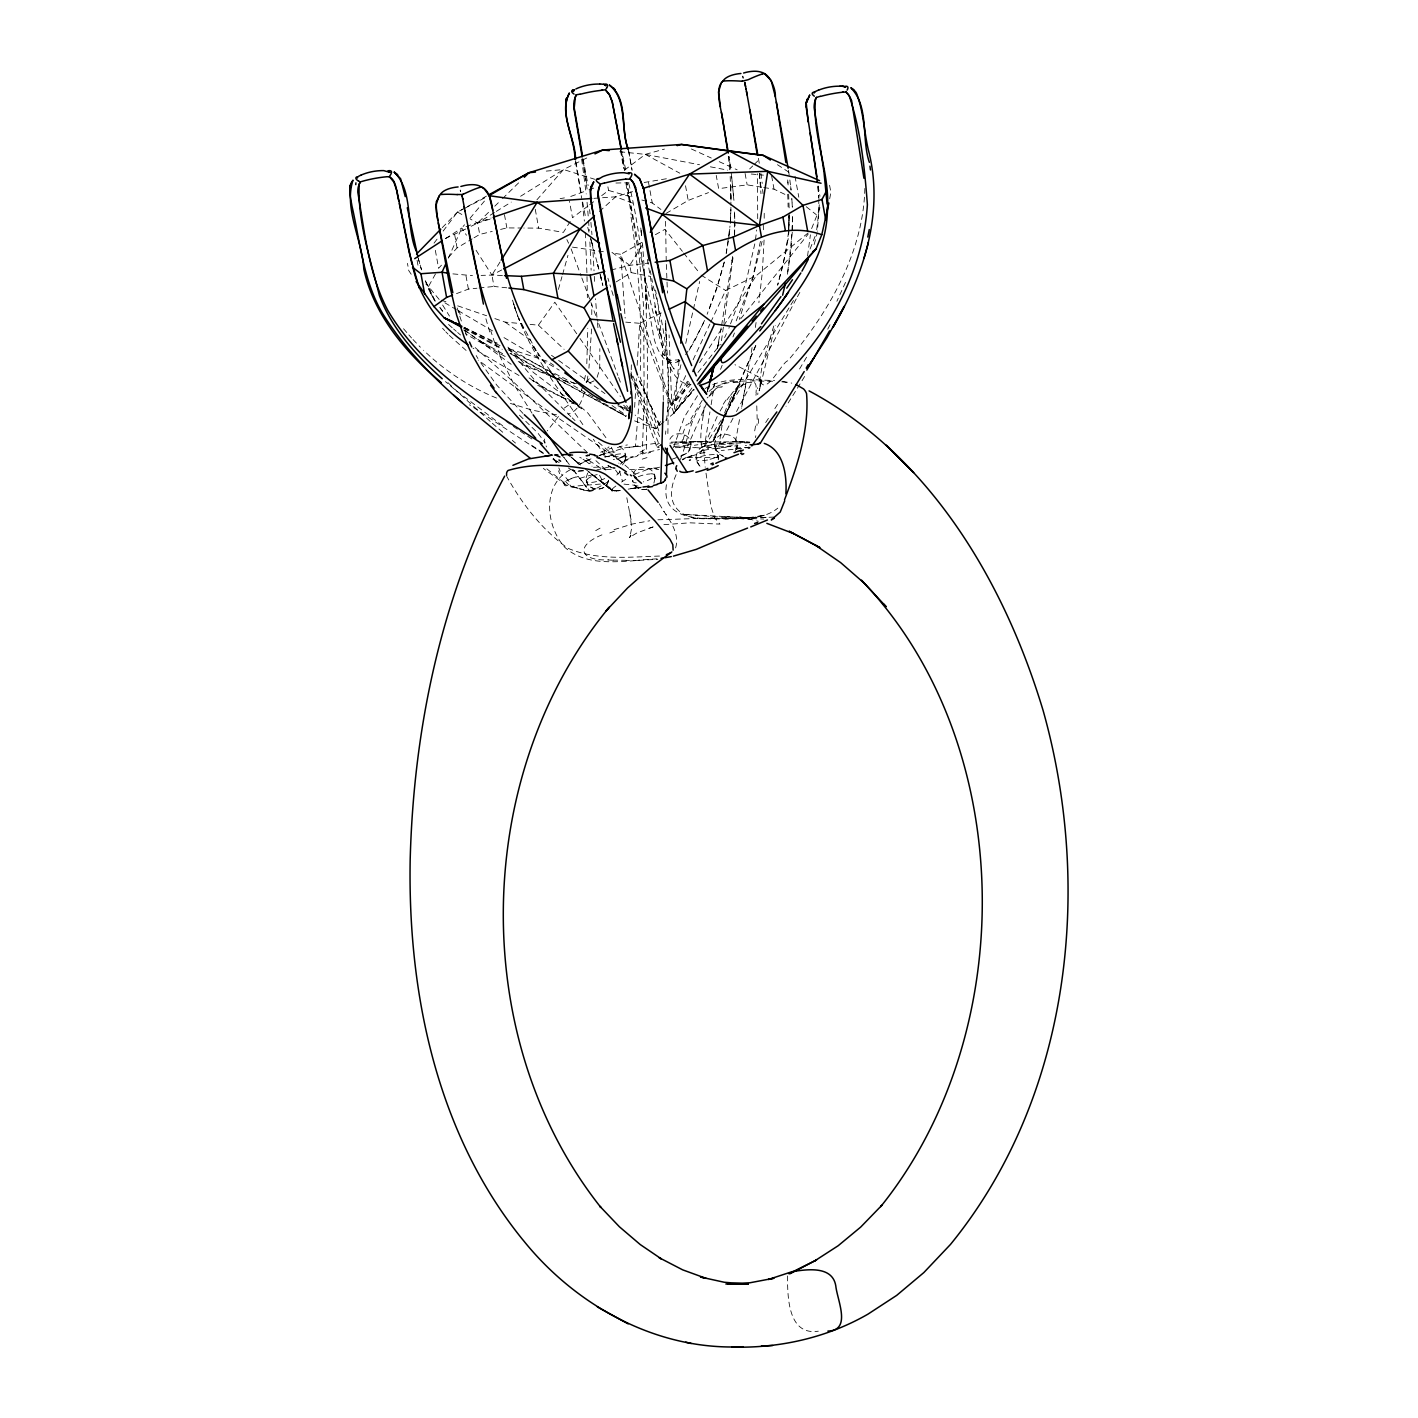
<?xml version="1.0" encoding="UTF-8"?>
<svg xmlns="http://www.w3.org/2000/svg" width="1418" height="1418" viewBox="0 0 1418 1418"><rect width="100%" height="100%" fill="white"/><g stroke="black" fill="none" stroke-linecap="round" stroke-linejoin="round"><path stroke-width="0.75" stroke-dasharray="5 3.75" d="M730.997 200.098L730.66 183.56L730.926 205.255M734.63 234.714L734.843 222.165M591.767 314.619L591.802 304.108M864.856 188.434C863.314 252.971 828.484 312.403 787.929 360.721C781.726 361.927 764.479 399.858 759.499 378.464L760.509 380.68L756.893 375.593L758.169 376.745L734.949 364.692M764.196 218.266L764.231 211.069M663.323 400.39L662.436 347.552L658.306 306.146M789.152 213.072L788.904 224.966M730.873 210.768L730.89 209.634L730.359 222.13L730.926 207.241M789.152 215.731L788.727 229.627L789.064 215.341M764.072 240.014L762.405 271.458L758.896 302.725M640.298 370.506C642 318.075 638.791 265.521 630.514 213.728M667.878 433.571L668.658 375.894L665.255 322.861L666.62 341.632L665.84 324.828M787.451 274.241L791.155 248.646L792.591 216.192M819.267 204.759L817.442 231.205M760.367 381.46L759.8 389.294L760.987 379.669L759.179 390.836L775.203 325.307M788.727 229.627L789.099 215.359M756.769 405.867L757.194 419.391M792.414 230.283L792.538 215.323M591.554 328.976L588.949 368.184M734.347 235.849L734.737 224.913M666.407 484.708C660.416 523.207 705.615 518.332 730.181 518.935C746.311 518.509 764.568 518.953 777.773 508.158M646.324 449.311L647.618 361.874L645.279 280.073L646.626 309.744L646.041 293.437M639.163 400.16L635.459 446.617M666.478 420.667C671.441 375.185 665.627 329.898 653.237 286.135M792.29 232.251L787.734 271.901M586.822 363.664L587.779 328.48M634.626 407.303L636.363 378.571M637.161 365.312L639.713 323.304L661.284 312.953M749.679 442.806L719.298 443.515L723.127 418.381M757.691 218.673L757.531 173.794M730.252 223.53L730.589 217.964M640.369 453.99L642.265 452.98L644.197 402.322L643.612 306.394L639.394 258.962L626.774 182.497C636.664 236.664 646.413 291.027 661.391 344.06C667.169 358.346 671.6 383.374 690.726 384.632M586.113 477.831L588.204 471.343M619.577 446.652C626.082 449.666 627.837 459.166 622.856 464.324M633.367 473.612C638.384 460.903 659.459 468.809 654.389 481.854M680.498 456.206L687.429 453.104L689.928 449.648L690.956 445.022L688.049 452.502L680.675 456.188M695.919 457.447C699.287 438.8 714.654 447.592 722.896 456.241M714.583 445.217C714.672 425.524 746.612 435.68 735.091 451.917L737.147 444.295M718.43 458.971L714.583 445.004M665.556 221.314L666.247 262.295M665.574 434.316L665.822 430.983M757.088 423.822L756.946 425.435M757.903 392.963L757.744 394.647M355.953 182.762L355.883 185.049A14.765 10.422 67.9 0 1 355.989 182.408M726.176 253.432L730.004 226.082M729.295 234.005L730.128 225.373M788.532 231.683L786.015 251.358L777.684 285.036M679.062 360.668L673.94 413.134L665.627 420.242M733.017 257.721L720.893 344.875M625.763 456.844L624.735 461.47L622.236 464.927M654.939 478.451L653.911 483.077M718.252 459.822L718.501 457.659M755.457 239.784L756.698 229.964M728.639 239.093L729.419 233.066M704.232 406.895C703.151 419.958 698.471 436.726 702.318 448.212A10.901 1.276 -3.5 0 0 702.867 448.23L703.363 448.283M732.078 259.902L721.514 325.98M807.569 255.949L810.405 234.803M760.42 241.326L753.118 276.085L739.292 319.422M703.629 410.741L702.867 416.307M787.593 240.209L783.161 264.581L777.613 285.107M701.485 447.344L704.48 446.333L709.939 411.947M755.333 327.452L756.219 321.656M587.087 380.963L587.921 375.628M585.386 375.433L583.986 382.328M711.127 404.662L714.619 383.427M754.801 243.861L745.833 282.98L728.887 328.249M728.391 241.113L726.246 253.202M752.089 347.605L741.525 408.278M816.697 229.822L818.913 210.768L818.771 199.725M603.235 455.338L605.256 450.144L608.96 446.847M744.556 391.35L746.258 383.392M741.791 406.789L742.483 402.978M743.174 399.132L743.865 395.25M762.122 241.414L752.639 278.708L735.286 323.198M735.463 441.742L740.107 416.201M829.69 198.768L830.877 192.405L829.565 185.155M721.159 327.859L717.295 348.314M717.862 346.541L719.174 340.231L717.029 350.175M608.446 480.206C606.567 493.588 584.943 491.036 586.113 477.6M544.849 443.249L544.583 439.013M681.898 442.008L682.413 439.793M675.606 547.933C679.647 534.675 670.98 521.7 663.73 511.171L666.194 514.628M680.924 364.763L671.795 405.318L666.832 412.532M685.727 343.422L692.923 311.393M693.402 309.266L699.659 281.508M724.226 262.419L716.498 289.343L708.202 311.942M707.174 391.935L708.876 385.022M709.213 383.959L707.174 392.095L708.628 386.316M815.137 236.257L809.235 251.11M724.279 261.94L717.792 284.894L707.139 314.229M676.102 474.711C662.578 505.109 680.711 520.53 709.248 518.616M814.162 244.534L817.193 233.101M608.446 480.401C606.567 491.674 589.073 492.099 586.52 481.021M558.391 289.432L561.971 276.652M562.574 274.507L567.962 255.346M653.202 526.911L636.93 532.92L629.362 537.582L630.921 535.366L629.752 537.582L631.666 528.116L629.486 509.682M584.376 392.414C582.036 401.099 577.782 411.504 568.157 414.109M787.539 1275.934C787.539 1296.726 787.805 1335.845 818.31 1331.183M673.444 447.609L684.291 417.229L697.709 395.445M680.41 459.467C687.872 441.228 689.733 419.462 702.052 403.616M773.749 326.034L762.459 364.249L760.03 378.5L760.403 383.799M724.669 412.886L727.523 404.999M811.628 228.582L820.614 206.177M732.964 336.935L734.418 332.982M583.188 385.572L580.972 391.279M720.557 369.354L722.152 365.277M755.865 345.691L724.58 417.211M714.92 383.427L708.521 399.043M755.652 345.567L726.335 412.159M706.944 402.765L687.606 446.156M704.569 320.433L693.934 342.412L685.585 354.624M845.518 282.377L836.886 301.254M739.505 383.409L732.45 399.043M448.318 258.165L461.807 228.014L464.519 224.771M688.368 381.424L673.94 413.134L639.713 323.304L624.647 322.046M724.687 417.388L739.54 384.526L737.573 386.901M728.923 406.682L730.678 402.872M723.694 419.125L713.13 441.636L710.578 442.345M703.576 322.914L689.13 350.211M685.709 375.61L671.795 405.318L620.765 254.301L612.363 253.042M693.136 359.782L709.851 324.137M710.773 322.152L725.626 290.477L756.326 275.588L810.972 230.567M724.616 337.573L726.459 333.691M723.003 421.04L713.13 441.636M687.73 424.833L688.528 423.22M725.413 414.109L712.74 441.53M723.676 417.796L711.942 441.547M729.862 399.876L731.723 396.491M827.74 329.189L830.328 324.137M717.189 416.467L705.189 443.391L701.644 443.32M597.102 377.312L599.708 369.123L599.849 348.668M736.527 411.557L796.526 298.365M733.053 418.15L717.278 448.23M439.172 299.464L428.466 286.542L436.584 271.955M797.412 296.77L799.912 292.285M702.211 400.39L690.956 418.806M720.078 411.096L723.694 404.963M793.513 300.456L723.357 416.697M806.594 357.194L797.82 371.906M616.227 281.881L631.099 272.593L629.787 265.326L643.435 243.293M500.04 262.011L491.922 275.057L493.996 286.454L506.758 287.801M570.213 221.421L563.389 232.392L538.68 228.138L523.827 228.032M721.301 420.012L700.155 453.494L690.353 456.348M774.848 408.614L779.475 401.4M669.881 439.243C674.95 429.193 691.966 433.855 690.956 445.252M687.482 381.229L671.795 405.318L669.066 334.914M699.57 362.689L722.506 327.487M723.712 325.626L756.326 275.588M765.685 422.546L770.24 415.669M660.628 421.554L655.683 428.768L633.811 420.561M727.026 399.858L729.437 396.473M620.304 471.52L615.111 476.714M558.462 416.484L547.295 430.859M530.102 324.403L538.397 325.165L554.81 302.211L578.739 336.651M691.931 387.983L673.94 413.134L694.235 389.684M586.325 382.683L589.303 378.571L586.024 382.045M434.032 243.152L437.949 237.976M443.143 231.081L457.447 212.097L486.445 196.127M689.697 382.825L671.795 405.318L690.974 384.207M697.975 372.455L720.025 344.769M740.692 318.82L808.207 234.041M693.668 389.276L673.94 413.134L693.827 389.72M612.062 489.245L613.905 487.508A59.928 18.026 -16.7 0 1 615.412 486.356L616.387 485.63M469.961 218.319L486.25 198.928M536.926 199.796L563.549 169.522L587.123 157.788M441.459 265.166L438.605 268.303L434.794 247.352M448.549 257.314L457.075 247.884L472.176 238.898M735.251 389.418L737.484 387.008M564.329 408.029L571.259 403.226L577.126 404.343L560.27 396.313M442.292 227.624L457.447 212.097L463.012 209.208M707.157 397.944L708.096 397.005M749.661 168.937L752.71 165.941M754.234 164.435L760.332 158.408M488.536 212.345L477.653 223.016L468.064 227.855M494.758 206.23L500.979 200.133M502.539 198.609L521.204 180.316M709.035 396.083L710.985 394.31M599.424 211.459L615.696 196.801L632.588 191.625M711.074 394.239L713.059 392.556M663.979 421.66L655.683 428.768L635.104 415.049M624.54 170.089L645.314 154.367L664.422 149.103M587.938 206.053L572.482 217.769L569.487 201.303M589.658 204.759L594.816 200.842M601.693 195.649L608.552 190.437L633.527 197.616M620.251 464.147L622.626 462.552M594.036 380.875L587.158 384.012M570.16 469.801C541.57 484.974 545.788 526.078 564.754 547.277C589.463 569.575 627.749 559.49 657.828 559.543M445.5 238.614L461.807 228.014L466.451 235.246M651.784 478.415L651.695 478.469A11.309 3.208 -16.7 0 1 648.7 480.011L648.345 480.153A11.309 3.385 -16.9 0 1 643.311 481.89M494.457 212.54L477.653 223.016L470.297 219.046M496.318 211.388L511.26 202.083M520.601 196.269L563.549 169.522L594.762 179.288M705.03 388.585C725.644 375.717 751.575 380.254 774.6 380.485M628.706 183.365C641.361 231.985 643.134 282.43 652.865 331.546C654.035 344.716 665.024 373.306 682.324 358.772M599.548 475.225L604.139 484.07M643.861 452.094L642.265 452.98M474.055 237.781L479.709 234.413L492.241 231.418M603.536 484.424L604.529 483.839A94.403 28.484 -16.6 0 0 609.882 480.56M666.141 213.356L688.209 200.434L708.504 192.6M682.448 459.911L685.107 458.457M657.934 443.976L658.75 443.586A11.893 1.365 -3.6 0 1 659.37 443.355M601.179 485.807L600.452 486.232A59.928 18.168 -16.6 0 1 598.414 487.384L594.957 489.086A7.533 2.287 -16.5 0 1 593.043 489.83L588.931 490.752L571.72 467.71M742.217 384.863L736.757 389.418A55.125 44.667 38.8 0 0 734.861 391.545M641.911 242.336L620.765 254.301L625.161 318.111M655.364 234.714L664.971 229.291L682.377 251.341M578.579 464.767L591.217 458.741M678.159 360.314L679.133 359.782L669.97 360.402L662.897 353.649L674.153 369.088L667.151 357.797L668.108 360.083L658.856 328.905L660.221 335.41L647.157 258.111M677.255 361.874L678.992 360.952M501.706 269.952L491.922 275.057L481.11 275.393M464.856 208.233L485.257 197.616M580.423 463.739L581.593 463.137M625.551 460.939L627.483 459.981M445.287 238.508L466.15 228.812M639.039 454.664L637.338 455.497M721.408 387.167L722.453 386.671M601.923 534.87C574.184 546.125 580.21 561.156 608.552 559.862M583.542 462.179L584.73 461.594M634.537 474.463L647.742 469.305A6.558 2.127 -15.1 0 1 650.118 468.879L650.897 468.844A10.901 3.421 -14.9 0 1 651.518 468.809L652.191 468.826M585.138 461.399L590.189 459.113M698.613 452.661L703.7 449.541A19.409 3.102 -8.8 0 0 702.477 448.336M710.773 468.277L712.208 467.674M691.86 455.497L682.235 459.361M593.025 489.83L594.957 489.086M456.507 293.632L468.401 289.095L476.927 288.226M599.424 455.462L624.824 447.84L658.661 442.912M614.012 529.676L632.003 524.111L649.763 520.76M599.034 455.532L604.068 453.778M570.763 196.446L586.981 190.544M589.002 189.817L595.081 187.601M571.206 478.788L568.441 479.816A11.893 3.705 -15 0 0 565.676 481.092M465.99 226.579L491.089 218.035M629.025 458.758L621.846 461.204M593.575 467.302L600.399 467.018L605.468 469.978M642.265 454.044L646.431 452.714M621.19 461.417L542.261 406.966L478.221 360.119M604.511 453.636L606.266 453.051M576.062 477.157L577.764 476.608M608.552 452.324L610.006 451.863M490.008 219.152L477.653 223.016L479.709 234.413M646.892 489.175C640.759 491.195 633.509 486.853 632.517 480.401M649.515 528.01L652.652 527.088M646.714 489.228C640.971 490.965 634.36 487.278 632.765 481.464M649.072 451.952L659.494 449.524M704.48 446.333L708.557 445.394M700.155 453.494L706.944 451.952M611.016 270.023L629.787 265.326L648.806 263.021M500.589 229.415L506.864 227.908L521.718 228.014M774.033 517.074L723.145 518.899L752.391 517.765L765.117 515.053L744.113 518.545L711.287 518.704M644.18 182.479L667.098 178.633M688.12 444.897L688.049 444.915A11.309 1.028 -4.5 0 0 689.928 443.604M711.446 444.844L712.97 444.561M687.925 444.933L687.96 444.915A11.309 1.099 -5.3 0 1 672.735 446.457M628.209 489.139L632.853 488.359M560.092 198.626L564.417 197.9M630.904 488.678L635.654 487.934M719.298 443.515L720.574 443.32M720.291 443.373L723.907 442.806M585.421 469.057L612.168 490.628L620.464 490.486L615.696 491.018L617.876 490.841M632.375 488.448L638.401 487.562M620.464 490.486L618.159 490.805M663.89 524.66L689.804 522.817L719.972 524.111L714.637 517.73L710.967 506.368L705.42 469.198M634.715 488.076L637.054 487.739M569.894 484.956L571.259 486.427L604.724 483.715M606.266 469.748L614.738 468.773M652.014 468.543L646.112 469.181A87.154 21.004 -12.8 0 1 627.181 469.269M637.551 487.668L639.305 487.438M761.643 187.176L747.162 184.854L718.642 188.665L716.232 175.407M638.756 487.508L641.539 487.154M684.77 446.51L678.389 447.255M659.494 556.051C629.078 557.061 596.446 560.606 567.767 548.199C542.35 529.977 521.789 503.744 506.811 476.413M745.354 445.624L746.506 445.482M583.667 470.811L572.961 470.705M657.066 558.816L638.543 560.145M479.071 287.996L493.996 286.454M657.899 519.803L713.112 517.96M546.267 171.099L563.549 169.522M735.605 448.194L738.034 447.999A15.527 1.826 -6.6 0 1 746.222 447.521M593.858 198.343L615.696 196.801L635.672 204.245M675.216 447.716L676.031 447.68A87.065 13.365 -7.8 0 1 694.873 447.716M671.21 442.132L737.945 441.813M695.086 441.707L697.621 441.618M693.703 441.76L695.263 441.707M694.217 441.742L684.114 441.991M697.567 441.618L699.996 441.565M752.391 517.765L769.69 517.216M452.909 273.887L472.478 275.641M697.922 441.618L703.222 441.53M615.926 183.028L628.972 182.762M676.102 442.079L682.288 442.062M700.811 441.547L702.016 441.53M702.424 441.53L709.213 441.547M708.699 448.407L707.458 448.407M626.472 560.323L613.303 560.092M604.476 456.649L634.183 456.915M687.482 457.376L719.475 457.659M725.236 518.013L738.388 518.155M740.745 441.849L739.15 441.831M734.418 441.725L726.105 442.487A59.928 5.247 -4.3 0 0 723.978 442.806M740.568 441.849L745.372 442.097M734.595 441.725L736.421 441.778M741.118 441.849L744.804 442.026M743.103 518.226L763.806 519.059M737.661 441.796L749.608 442.008M772.668 381.229C752.869 381.46 731.422 378.393 713.272 388.107A22.351 15.297 -60.1 0 0 708.982 391.457M502.451 275.517L491.922 275.057L474.551 247.92M695.139 447.627L697.532 447.751A44.809 6.984 -8 0 1 699.18 447.893L702.3 448.372M724.332 516.542L750.37 517.907L683.441 514.326L751.629 519.502L739.062 516.542L758.311 521.257M749.838 442.487L746.347 442.203L749.307 442.451M623.955 484.123L632.712 485.009M687.322 442.593L682.324 442.079M751.221 174.024L763.469 175.141M494.864 318.589L505.18 322.134L521.789 323.641M619.826 151.744L645.314 154.367L699.535 164.736M556.565 414.8L532.37 410.192L510.374 403.421M781.69 381.814L790.251 383.002M576.559 383.658L555.094 377.968L519.449 363.398M655.807 469.145L658.767 469.624M633.208 485.08L641.716 486.817M572.447 247.122L603.962 251.801M763.699 187.495L774.033 189.161L787.788 195.755M782.576 381.265L791.776 383.126M579.076 488.643L589.498 490.681L587.991 488.767M710.383 166.81L727.735 170.142M573.28 486.853L578.845 488.554L567.537 485.647M631.099 272.593L650.259 276.386M658.094 447.273L658.75 447.45A36.779 4.768 -8.5 0 0 658.927 447.663L659.086 447.521M583.241 490.167L587.619 490.788L579.891 488.98M723.871 456.454L718.022 453.423L714.619 446.085M612.452 467.869L606.408 464.679L611.477 467.656M641.858 199.991L652.262 202.987L660.93 209.474M567.749 381.956L550.414 376.284L556.352 378.429L515.142 360.172M575.176 487.331L577.215 487.952M509.062 348.722L548.394 361.608L553.853 365.365M441.228 300.173L449.488 303.009M457.73 305.845L486.622 315.753M566.881 485.488L543.36 468.436M575.513 403.651L576.949 404.272M496.513 398.033C469.411 386.954 444.508 370.665 423.539 350.228M691.364 148.979L711.269 158.036M719.227 161.67L737.13 169.823M579.714 457.27L581.398 458.12M463.863 327.239L497.275 343.121M505.198 356.538L465.405 333.779M561.882 397.111L540.967 385.909L543.98 387.752L529.038 377.897M537.759 385.324L574.077 403.279L533.487 372.491L506.953 346.169M464.714 327.664L500.058 345.691M507.928 349.679L574.715 383.729M617.929 405.743L627.749 410.759M457.447 212.097L462.959 215.075M502.681 353.685L480.17 340.94L490.149 346.878M463.562 328.356L502.256 349.307M510.001 353.507L626.082 416.378L510.657 353.224M519.041 375.522L472.992 348.154M589.108 460.549L602.792 469.553M645.314 154.367L679.807 173.191M464.466 327.966L501.033 347.959M568.317 467.975L574.113 471.237M512.997 350.601L626.26 416.183M552.967 459.361L558.284 462.445M564.86 484.708L563.921 483.963M444.88 302.832L456.312 309.567M458.227 310.684L492.542 330.873M503.975 337.608L559.241 370.133M620.233 406.027L631.666 412.744L622.768 406.363M480.17 340.94L481.11 341.508L463.686 329.951M559.171 462.605L552.843 458.776M543.502 453.689L469.447 404.804M701.095 275.11L725.626 290.477M543.094 452.714L529.694 444.1M777.436 164.683L791.492 173.953M612.009 405.513L626.543 415.545M585.279 460.513L592.033 466.203M502.646 425.754L455.727 390.322M505.18 322.134L531.91 341.277M551.496 355.315L556.849 359.144M558.621 360.42L604.954 393.601M611.956 252.369L629.787 265.326M465.334 330.536L511.171 364.32M530.562 379.031L533.611 381.282L530.208 378.695M610.484 488.98L614.384 491.036L590.012 472.814M612.168 490.628L594.337 476.324M609.35 488.466L588.417 471.715M806.257 206.727L816.289 214.685M635.37 474.055L597.439 441.459M546.816 468.844L563.903 482.492A6.594 2.038 -15.1 0 1 565.516 481.198M588.683 471.733L591.519 474.055M580.511 465.033L570.851 456.933M466.097 350.441L449.205 335.304M571.454 457.411L577.693 462.658M454.327 389.152L445.482 381.602M512.306 440.378L515.514 443.072M574.893 460.389L579.962 464.661L571.259 457.234M502.734 432.26L491.727 422.759M457.659 332.521L460.495 334.985M475.207 347.587L513.192 381.708L588.718 453.831M490.167 421.412L454.824 389.294M453.583 328.958L456.241 331.28M448.549 324.438L452.253 327.788M699.96 466.238L696.681 461.701L695.901 457.234M605.805 469.819L595.914 460.655M538.397 325.165L564.134 349.324M623.636 405.211L630.071 411.238M572.181 417.867L574.999 420.561M519.449 415.19L537.971 433.181L545.079 442.824M570.78 416.52L533.753 379.085L506.988 346.435M425.79 283.954L428.466 286.542M447.999 382.665L451.988 386.582M523.047 413.489L496.867 385.253L478.805 360.048M445.748 331.759L448.053 334.116M412.993 339.522L420.348 347.215M620.393 406.346L626.366 412.673M442.558 328.285L444.685 330.607M403.527 328.728L407.533 333.354M408.863 334.896L411.521 337.98M699.34 465.653L696.096 459.698M553.977 459.397L556.299 462.197L553.871 459.184M440.094 307.919L442.646 311.038M553.126 458.351L557.026 463.119L553.41 458.351M554.048 459.397L556.405 462.658M683.706 253.042L699.765 273.408M584.89 484.779L586.467 486.799M583.259 482.705L578.225 476.182M574.715 471.609L576.47 473.913M569.292 464.519L563.744 457.181M563.868 457.34L567.82 462.569M439.775 307.351L443.338 312.102M605.061 455.603L593.309 439.243M615.536 470.102L618.283 473.913M582.869 424.62C556.618 386.387 527.106 348.722 513.564 303.647L517.924 316.48M579.997 338.459L620.322 396.437M626.632 405.513L630.407 410.936M532.016 413.152L514.539 385.412L499.703 355.758M411.22 274.259L408.774 270.625L407.462 263.358M562.255 475.19L561.617 474.144M442.611 305.012L449.488 316.108M605.929 437.648L588.133 413.347L565.162 393.141L581.486 408.792L562.981 389.826L579.253 407.374L567.643 394.665L574.414 401.879L559.685 384.916L575.513 403.882L549.776 371.321L564.187 390.446L531.732 344.237L539.194 356.095L518.58 318.075L524.004 330.039L519.183 319.174M659.246 503.815L664.209 511.88M435.166 301.112L425.258 280.587M476.182 355.546L477.919 358.541M435.025 301.006L428.36 288.882L434.564 300.403M434.67 300.581L425.382 281.03M611.353 447.219L618.939 463.314M659.388 425.595L638.118 376.816M659.919 425.223L639.004 380.166M566.863 239.607L568.618 243.222M659.689 436.638L631.045 371.888M658.324 442.558L630.921 373.448M560.181 471.29L558.834 467.905M635.37 382.576L641.645 397.483M546.072 445.89L546.515 446.954M464.856 330.784L467.231 336.74M656.463 446.067L630.709 374.972M571.117 248.894L581.079 275.854M581.841 277.928L597.953 321.496M598.715 323.57L617.876 375.416M618.638 377.489L620.942 383.711M658.856 430.983L640.121 377.117M494.776 343.014L490.823 330.997M461.364 321.017L457.039 307.617M514.592 306.837L515.656 310.028L512.182 299.092M421.536 269.899L418.115 257.881M613.214 295.476L609.935 284.894M607.897 278.158L608.889 281.455M619.471 470.882L622.467 481.234M418.381 258.874L421.43 269.491M590.437 237.94L592.423 245.172L590.42 237.231M597.563 264.581L598.626 268.64M600.027 274.348L602.845 285.426L600.133 273.922M591.306 240.723L598.697 268.551M587.761 227.341L589.073 232.623M654.513 475.172L654.956 478.664M597.705 264.404L599.105 270.377M600.541 275.73L602.65 284.77M625.71 169.805L621.846 151.354M626.809 497.753L631.17 520.388M651.748 278.495L652.493 282.342M655.471 290.087L656.215 294.005M582.656 201.994L585.847 218.709M583.082 158.781L588.133 185.581M650.295 270.732L651.004 274.631M818.097 185.953L819.976 196.251M795.002 176.275L798.813 197.226M771.622 175.885L774.033 189.161M745.088 173.457L747.162 184.854M685.532 185.758L688.209 200.434M648.522 182.39L649.639 188.576M650.011 190.632L652.262 202.987M620.889 150.06L624.363 169.416M607.897 186.822L608.552 190.437M631.134 374.299L631.719 377.472M575.318 161.173L581.681 198.307M535.26 209.279L538.68 228.138M504.454 214.65L506.864 227.908M465.99 275.836L468.401 289.095M454.664 234.626L457.075 247.884M417.069 260.256L418.558 268.498M628.44 149.883L631.914 169.345M628.706 151.301L632.091 170.426M575.956 161.989L581.646 196.003M621.509 151.602L624.753 170.497M743.156 78.291L742.819 76.359M743.103 77.972L742.784 76.111M656.942 297.993L657.633 302.034M460.265 190.296L460.513 191.714M620.517 150.379L623.548 168.37M460.407 191.129L460.23 190.03M758.435 158.32L759.268 163.336M583.241 161.227L587.158 187.158M582.497 158.656L587.052 189.037M655.524 310.648L655.967 313.502L654.779 305.88M625.976 183.596L627.873 195.844M652.067 288.935L652.351 290.779L651.305 283.901M581.646 159.082L586.219 193.947M760.846 173.368L762.228 183.436M788.461 170.16L789.596 177.977M582.231 202.331L584.376 221.102M759.339 173.776L761.289 189.782M707.547 460.017A11.309 2.446 -9.2 0 1 696.061 459.485A11.309 2.446 -9.2 0 1 705.969 455.338A11.309 2.446 -9.2 0 1 718.252 455.532L718.518 457.89M625.586 454.682L625.763 457.057M789.861 179.98L791.067 190.118L790.624 186.006M731.245 173.138L733.957 200.399M640.759 228.014L641.734 236.044L640.883 228.511M641.184 231.666L641.627 235.317M731.653 176.488L734.063 202.171M728.303 156.388L729.667 169.735M589.587 209.58L590.065 213.799M818.009 186.644L818.913 198.68M642.478 242.868L646.076 294.27M597.439 322.701L598.166 329.933M759.374 173.386L760.97 193.717M596.925 317.189L595.507 298.649M590.916 222.36L591.962 234.626M587.052 202.242L588.417 218.709M787.699 179.944L788.178 185.935L787.876 181.912M703.736 449.382L705.207 467.266M817.885 186.627L818.735 197.51M588.576 220.605L589.268 230.868M592.582 243.524L594.036 270.838M730.181 176.435L730.979 200.257M585.315 232.836L586.91 272.77M594.302 276.368L594.656 283.795M589.906 241.929L591.129 270.164M665.627 320.574L665.928 326.76M788.674 194.142L789.152 209.102M666.336 264.492L666.939 279.895M667.027 282.093L667.453 293.101M734.737 218.833L734.559 211.034L734.843 226.136M586.999 276.581L587.371 297.709M737.236 518.261A230.886 12.532 -2.4 0 1 741.969 518.332M710.843 518.208A262.507 14.091 -2.4 0 1 722.879 518.261M609.775 532.991A250.826 143.998 22.4 0 1 615.323 530.864M595.72 530.633A214.171 120.193 20.5 0 1 601.976 527.106M613.143 560.199A232.197 77.547 -18.7 0 1 608.393 559.968M638.242 560.376A263.943 88.306 -18.8 0 1 626.189 560.553M676.634 457.553A85.169 5.424 -18 0 1 671.21 459.538M648.044 453.069A66.061 15.775 -6.2 0 1 650.649 452.342M642.248 459.148A130.846 41.406 -2.2 0 1 649.923 456.702M619.879 458.085A131.112 49.151 1.8 0 1 626.455 454.504M623.459 461.878A63.349 18.363 -5.1 0 1 625.249 460.903M621.385 462.498A66.114 18.345 -6.3 0 1 622.449 461.825M659.583 467.196A19.373 4.538 -12.6 0 1 651.908 468.649M718.323 455.568A11.309 2.092 -10.4 0 1 716.232 457.429M714.778 457.837A11.309 2.038 -11.4 0 1 707.795 459.733M718.518 446.865A11.309 0.993 -5.5 0 0 734.63 445.217A11.309 1.01 -5.4 0 0 736.438 444.773M717.065 446.564A11.309 1.046 -4.3 0 1 723.605 444.383A11.309 1.046 -4.3 0 1 736.757 444.703M673.639 444.383A11.309 1.241 -4.2 0 1 689.573 443.692M622.91 456.809A11.309 2.464 -11.4 0 1 613.267 459.521M604.919 457.358A11.309 2.464 -11.4 0 1 606.319 456.667M607.223 456.631A11.309 2.038 -11.4 0 1 622.662 453.813A11.309 2.038 -11.4 0 1 622.218 456.791M604.742 478.486A11.309 3.385 -16.6 0 1 591.519 482.404A11.309 3.385 -16.6 0 1 587.034 479.585M587.07 479.461A11.309 3.439 -15.4 0 1 597.208 474.534M650.809 473.772A11.309 3.191 -16.7 0 1 651.571 478.327M638.224 476.767A11.309 3.35 -15.5 0 1 650.082 473.966M636.274 482.882A11.309 3.385 -16.9 0 1 632.995 480.472M804.609 376.461A1036.718 758.541 -62 0 1 786.033 406.275M703.789 450.321A47.468 11.504 -6.2 0 1 726.495 447.237M725.981 446.918A76.058 13.595 -7 0 1 737.927 445.731M688.368 457.447A25.737 5.69 -8.8 0 1 691.204 456.472M684.22 458.439A25.737 6.221 -7.2 0 1 686.489 457.323M713.343 444.578A94.403 8.419 -4.2 0 1 720.078 443.479M708.894 445.394A63.42 5.814 -4.1 0 1 711.801 444.844M720.167 448.265A36.779 6.062 -6.4 0 1 717.402 448.407M750.406 447.149A60.265 8.331 -5.9 0 1 721.283 450.463M710.241 447.468A30.274 3.917 -4.3 0 1 706.519 447.45M763.274 224.735A164.275 80.401 87 0 1 763.451 232.924M762.583 189.48A304.959 174.893 86.9 0 1 763.026 193.646M669.81 443.125A29.672 2.907 -3.9 0 1 672.469 443.036M675.5 442.026A42.044 3.829 -3.4 0 1 676.333 442.026M683.458 442.522A73.842 9.678 -4.9 0 1 680.48 442.558M710.648 442.345A59.928 5.388 -4.2 0 1 709.018 442.682M705.88 443.338A94.403 8.366 -4.3 0 1 699.606 444.454M697.904 444.72A63.42 5.459 -4.4 0 1 694.341 445.287M657.225 447.308A60.265 7.285 -7 0 1 662.507 444.49M656.924 444.632A59.29 6.948 -2.9 0 1 657.509 443.994M789.028 229.858A164.275 136.766 -83.9 0 1 788 240.262M787.681 194.284A304.959 235.955 -84.8 0 1 788.107 206.975M628.351 195.578A160.801 9.27 81.5 0 1 631.17 214.508M631.347 364.816A1036.718 570.071 68.4 0 1 630.461 394.239M629.184 447.308A13.684 1.897 -6 0 1 635.104 446.794M635.725 446.546A15.527 2.021 -5.8 0 1 642.549 447.219M617.397 447.645A23.769 9.075 -5.3 0 1 627.376 444.915M600.753 452.236A54.097 9.891 -9.3 0 1 611.442 448.248M612.824 452.555A84.761 9.004 -12.1 0 1 615.004 451.917M577.764 463.562A84.743 16.254 -14.2 0 1 579.625 462.552M589.463 463.385A54.061 8.029 -17.2 0 1 590.792 462.8M574.272 471.184A13.684 3.651 -12.1 0 1 572.5 469.872M583.046 470.723A15.899 4.325 -13.8 0 1 573.936 471.325M640.032 452.147A47.468 6.239 -13.1 0 0 645.598 448.549A76.058 10.706 -9.3 0 0 645.828 447.06M609.368 466.841A47.45 10.936 -13.7 0 1 596.765 469.89M637.639 455.763A25.737 4.484 -11.7 0 1 635.406 456.844M632.694 456.986A25.737 3.811 -13 0 1 629.893 457.979M531.874 438.995A1036.718 858.741 67 0 1 505.038 420.614M564.063 483.698A9.43 3.049 -12.7 0 1 563.584 482.545M566.048 485.966A29.672 9.146 -16.1 0 1 564.134 484.974M567.59 485.612A42.044 13.258 -16.5 0 1 567.111 485.488M570.763 486.799A73.842 21.412 -14.1 0 1 572.588 487.154M593.273 490.433A5.53 2.021 -22.2 0 1 588.594 491.319M579.82 478.345A60.265 15.385 -14.8 0 1 592.121 474.87M570.958 478.593A59.29 19.143 -14.9 0 1 575.885 476.944M500.093 355.138A164.275 81.127 85.5 0 1 495.219 342.447M489.777 331.972A304.959 173.333 88.6 0 1 485.257 316.356M638.614 488.04A73.842 19.32 -15.8 0 1 640.564 487.792M612.31 491.284A5.53 2.127 -21 0 1 611.761 490.522M611.672 490.008A7.533 2.269 -16.7 0 1 612.08 489.245M621.563 482.031A94.403 28.52 -16.6 0 1 624.434 480.153L625.905 479.178A63.42 19.32 -16.4 0 1 627.642 478.221M653.663 468.029A30.274 9.111 -14.2 0 1 657.083 468.578M460.247 314.778A304.959 237.515 -87 0 1 459.042 310.967M742.695 385.093A6.7 2.481 -17.6 0 1 745.939 383.888M755.865 435.698A65.653 41.991 -61.2 0 1 755.404 437.595M755.51 425.932A61.151 37.329 -62.3 0 1 753.951 434.209M758.435 418.824A48.868 33.057 -58.5 0 1 758.435 423.362M756.202 393.247A45.411 12.797 -64.5 0 1 755.954 395.303M756.237 389.915A35.521 12.673 -56.8 0 1 755.989 392.733M757.336 387.734A29.938 12.443 -47.5 0 1 757.46 388.621M754.429 382.612A24.195 10.564 -41.2 0 1 756.06 387.77M746.843 382.594A13.506 5.3 -21.2 0 1 753.632 383.445M730.554 395.445A70.74 55.94 58.8 0 1 733.797 391.084M727.895 405.282A91.337 69.127 69.4 0 1 730.199 400.16M739.345 383.48A6.7 2.109 -21.1 0 1 739.859 384.703M683.104 439.793A65.653 47.361 -57.7 0 1 684.61 434.617M682.838 433.819A61.151 45.642 -56.5 0 1 686.454 424.496M689.822 423.752A48.868 33.181 -58.4 0 1 692.179 419.515M712.456 391.882A45.411 40.324 -27.8 0 1 715.151 389.861M714.814 389.454A35.521 28.785 -30.1 0 1 719.156 386.742M719.6 387.575A29.938 21.093 -30.5 0 1 721.213 386.724M721.673 384.136A24.195 15.208 -29.7 0 1 733.886 381.017M733.372 382.665A13.506 4.981 -22.7 0 1 740.143 382.931M733.266 395.675A55.125 16.715 -60.6 0 1 734.985 393.584M731.121 400.993A70.74 32.703 -68.2 0 1 734.258 396.721M723.251 404.236A91.337 50.534 -73.1 0 1 726.636 399.078M586.325 458.546A91.337 60.07 69.2 0 1 589.161 459.964M568.583 484.85A65.653 26.375 30.3 0 1 565.605 481.322M569.043 481.446A61.151 22.848 32 0 1 564.541 475.774M559.685 473.683A48.868 21.181 27.3 0 1 558.55 470.811M583.028 459.184A91.337 59.591 -68.4 0 1 585.209 460.655M732.574 256.463L732.131 260.735L732.557 256.658M709.815 383.746L708.539 389.631L709.851 383.711M615.128 468.029L612.877 467.94L614.951 468.029M729.401 159.755L728.887 156.405L730.802 169.788L729.401 159.755M792.113 202.827L791.793 198.555L792.343 207.205L792.113 202.827"/><path stroke-width="1.5" d="M663.305 402.127L660.753 483.343M666.425 475.367L667.346 448.318M827.456 207.489C827.775 265.645 784.154 310.914 746.276 349.962C731.351 361.927 718.944 380.715 699.446 385.448M530.314 458.333C476.413 415.244 419.232 372.668 382.364 313.112C363.256 280.516 360.207 242.088 351.948 205.964C350.725 197.687 347.18 187.548 352.993 180.175C343.67 208.535 362.175 240.05 363.806 269.083C373.927 315.31 406.044 352.922 441.352 382.736M350.955 183.489L349.75 191.554M816.928 176.825L806.062 106.527M349.909 187.584L350.902 183.613L349.927 187.353M785.873 493.801C787.008 475.952 783.924 450.109 764.267 443.409M808.154 121.895L806.222 103L809.713 95.13M806.044 106.793L806.293 102.486M680.782 343.174L686.861 288.829C722.737 256.835 770.488 216.883 821.784 234.679L828.91 203.022M630.319 405.991L628.688 418.7L630.177 407.356M575.566 159.826C575.673 138.131 558.072 113.351 569.433 92.985C558.763 113.227 574.964 137.759 574.946 159.082M620.499 342.252L607.205 289.307L592.068 207.914L590.172 191.146L593.788 181.788L590.863 186.963L590.526 198.697L606.496 286.028M488.377 195.046L528.967 172.695L602.845 149.989L681.42 144.441L729.561 151.106L767.758 171.312L759.374 225.497L761.448 236.895M565.835 102.344L566.491 98.161L565.959 101.263M590.863 186.963L590.331 190.083M867.798 237.054L869.269 229.521M713.591 367.333L710.648 379.811L712.775 369.956M710.276 381.743L713.325 367.936L711.127 376.833M710.648 379.811L713.325 367.936M782.612 295.21L785.43 283.334M806.293 102.734L809.607 95.254M710.081 381.477L714.583 364.603M710.081 380.538L712.315 372.579M709.39 383.197L711.996 374.086L710.755 378.358M809.04 365.312L826.942 337.768L844.348 306.235L832.845 327.505C864.271 274.56 884.513 210.945 868.259 149.581C863.987 131.041 863.527 111.348 856.596 93.535C855.621 90.397 847.397 85.417 853.849 89.972M868.029 244.073L868.419 242.691L863.934 258.466M784.721 500.82L780.255 512.004L771.286 519.927L774.352 518.19M721.78 356.556C715.771 380.503 760.013 326.193 760.899 326.583M673.125 550.166L672.806 544.654L670.023 539.372L655.116 521.133L622.449 487.367L605.397 474.374A22.351 10.015 28.3 0 0 598.396 471.219C569.38 464.98 536.731 462.002 508.158 470.421A22.351 10.015 28.3 0 0 506.545 473.506L506.598 475.402M815.456 99.526L814.535 102.734A16.856 11.433 -89.3 0 0 814.162 107.768L823.982 172.021L827.084 203.962M821.784 234.679L816.024 248.983L700.031 382.984M815.563 99.278L816.484 97.399L820.295 96.3M445.624 264.209L442.026 272.256L446.599 297.408L433.943 306.554L416.13 281.562M692.87 371.516L714.512 323.978L735.623 326.92L764.125 304.055L816.024 248.983L812.638 251.766M504.666 476.094C441.796 593.646 413.595 727.469 410.174 860.052C407.746 993.433 436.833 1133.531 522.373 1239.261L523.384 1240.449C576.045 1306.067 657.704 1351.017 743.138 1346.71M825.737 220.003L821.997 199.424L826.729 190.508M801.985 271.157L808.331 259.299M665.432 479.621L664.741 480.667A11.893 3.279 -17.2 0 1 663.376 481.943M784.526 499.827C797.111 466.557 809.448 429.565 806.558 393.637A22.351 15.297 -60.1 0 0 803.527 388.904L796.047 384.544M829.583 330.837L806.807 370.098M806.204 368.113L808.207 364.656M357.371 177.959L357.425 177.853A14.215 10.068 67.5 0 1 357.708 177.374L357.655 177.48M804.201 371.569L760.19 443.426M575.548 94.935L579.944 94.173M594.532 215.855L579.891 229.042L553.392 273.231L557.965 298.383L584.092 307.883L590.207 319.174L625.958 402.304M606.443 88.253L606.071 88.82M440.36 194.355L441.512 192.954A33.27 15.438 9.5 0 1 455.887 187.194L458.103 186.946M723.003 80.932L724.155 79.514A33.27 15.438 9.5 0 1 738.53 73.754L740.923 73.488M800.851 272.983L781.69 302.052L759.782 330.926M650.259 232.268L689.556 174.113L729.561 151.106L763.38 155.413L819.533 180.653M501.192 260.15L537.121 202.349L591.678 198.502M630.496 397.519C604.617 419.781 570.373 372.65 551.496 359.445C514.574 320.752 503.23 266.265 493.677 215.447C491.993 206.762 490.912 192.564 483.343 188.027A14.286 14.003 -16.8 0 1 483.839 188.346L489.228 195.542L492.72 210.201M807.267 368.042L813.737 358.063M786.76 288.155L792.467 279.736M598.148 179.377L602.597 176.718A33.27 19.586 -9.8 0 1 624.08 172.73L629.308 173.723L628.209 173.031M551.992 359.693L568.21 351.079L590.207 319.174L613.888 321.159M788.532 292.161L775.309 310.613M780.964 296.592L761.448 323.853M598.219 179.288L598.945 178.402M697.071 380.804L735.623 326.92M776.869 411.929L751.806 445.926M846.014 91.532L845.837 91.762M784.597 297.55L787.132 294.182M605.362 89.813L602.278 90.114M635.53 187.53A14.765 10.387 68 0 0 631.843 180.689L631.542 180.387A14.215 9.944 67.8 0 0 630.975 179.802L630.975 179.802A14.091 9.855 67.8 0 1 631.435 180.299L631.737 180.6A13.311 9.359 68 0 1 633.279 182.656C645.474 216.706 645.934 254.425 657.722 288.864C669.597 327.434 681.544 367.156 704.569 400.727C711.446 410.174 723.747 420.366 736.066 414.96C807.303 369.105 861.772 290.601 867.391 204.724C864.661 168.387 860.832 130.598 849.276 95.963A13.311 9.394 68.1 0 0 847.716 93.907L847.521 93.712A14.215 9.961 67.9 0 0 846.954 93.109L845.766 91.869L847.042 93.216A14.091 10.015 68.5 0 1 847.432 93.588L847.822 94.031A14.765 10.44 68.2 0 1 851.544 100.838M845.713 92.028L842.416 92.259M494.102 388.142L480.507 369.389L471.574 353.72L464.484 338.122L456.631 315.115L449.701 285.39L436.407 212.221L436.283 201.781L439.952 194.886M439.048 195.897L435.893 205.433L437.79 220.375M721.78 82.368L722.826 81.234L721.904 82.226M584.092 307.883L593.912 295.813L606.922 287.677M697.886 384.154L764.125 304.055M699.517 383.02L747.853 326.175M752.125 321.159L756.379 316.143M760.651 311.127L763.487 307.777M814.925 91.727L818.576 90.043M416.555 254.052L440.785 229.184M358.594 176.275L360.881 175.176M524.306 177.268L528.967 172.695L535.455 172.092M788.869 1273.754L816.591 1259.911L789.986 1273.772M727.735 1283.981L748.261 1284.247L724.279 1282.262L700.527 1277.033L706.022 1278.345L682.678 1269.854L659.14 1257.677L661.196 1258.794L640.227 1244.543L619.436 1226.8L599.867 1206.275L600.877 1207.462C466.646 1038.171 472.3 773.466 609.191 607.241L606.177 610.768L627.589 587.938L650.454 567.696L671.866 551.903M414.712 258.661L441.884 240.971M814.428 1261.081L838.127 1245.766L860.673 1227.102L881.836 1205.282L880.72 1206.612C1020.411 1032.978 1017.876 742.855 861.453 580.21L886.161 606.727L883.627 603.962M670.98 552.63L666.354 554.686M655.151 262.241L669.934 260.433L702.903 245.527L733.159 237.09L759.374 225.497L782.931 217.114L802.978 205.362L821.997 199.424M528.967 172.695L488.962 195.684L537.121 202.349L579.891 229.042L599.495 243.311M512.908 465.317L528.435 458.936L551.584 455.178M503.656 268.924L579.891 229.042M594.993 153.888L602.845 149.989L609.208 150.645M462.817 194.426L463.261 194.213M742.093 81.234L748.137 79.727A33.27 3.474 -27.9 0 1 762.512 73.966M457.039 194.514L462.623 194.532M463.101 194.284L465.494 193.167A33.27 3.474 -27.9 0 1 479.869 187.389L480.791 187.158M669.136 309.177L684.841 301.644L714.512 323.978M575.885 88.944L578.225 87.916A33.27 19.462 -9.7 0 1 599.654 84.07M719.6 461.612L738.512 454.221M718.766 461.984L715.789 463.349M361.076 175.088L362.246 174.591A33.27 19.586 -9.8 0 1 383.729 170.621L389.844 172.34M729.118 535.419L696.327 549.351L673.408 556.14M729.827 535.118L747.57 528.081M713.555 464.306L712.208 464.874M741.685 453.033L740.497 453.494M446.599 297.408L452.537 295.139M573.156 89.937L573.404 89.848A33.27 5.69 14.5 0 0 574.006 94.067M673.639 462.676L665.396 465.512M568.334 454.753L569.823 454.469M750.742 526.929L767.475 519.981M493.18 217.326L537.121 202.349M759.747 443.604L758.275 443.94M643.134 188.381L689.556 174.113L767.758 171.312L821.04 183.241M597.971 178.597L597.652 178.703A33.27 5.743 14.8 0 0 598.644 182.922L600.505 184.074L604.316 182.975M743.599 73.009L746.098 72.336A33.27 15.651 -29.4 0 1 762.051 72.531M460.868 186.467L463.456 185.776A33.27 15.775 -29.5 0 1 479.461 185.918L483.113 187.867L481.553 187.07M762.512 73.966L763.433 73.718M677.166 145.611L681.42 144.441L763.38 155.413L770.417 160.039M657.066 484.601L653.361 485.488M504.542 275.606L521.381 276.333L553.392 273.231L590.172 275.216L604.759 271.582M671.281 556.583L665.06 557.717M731.901 1347.1C779.244 1348.394 826.96 1337.812 868.1 1314.061L896.672 1295.396L923.845 1272.566L950.45 1244.472C1070.2 1097.656 1093.42 889.104 1043.063 710.347C1004.529 582.461 930.066 455.621 809.058 390.872M723.499 81.127L724.563 80.986A33.27 3.829 6.7 0 1 740.568 81.127L742.447 81.269M440.856 194.55L442.381 194.39M544.654 456.312L552.258 455.072M661.018 558.32L663.021 558.018M648.132 486.356L647.069 486.498M752.16 444.809L755.032 444.437A11.893 0.939 -5.8 0 0 757.921 443.994M646.378 486.587L642.974 486.994M629.025 172.836L629.716 172.783A33.27 6.204 -35.5 0 1 630.886 176.949L629.769 178.579L630.585 179.412M388.674 170.709L389.365 170.656A33.27 6.221 -35.5 0 1 390.535 174.822L389.365 176.523L393.849 182.071L396.863 190.827L412 264.386M601.427 90.203L602.473 90.096M625.799 179.005L630.461 179.306M843.302 92.17L841.778 92.312A33.27 7.48 -10.8 0 0 820.543 96.406M827.899 1331.077C851.952 1330.527 837.205 1300.058 835.787 1285.878C832.472 1265.53 806.948 1269.34 792.077 1271.68L768.396 1279.479L773.98 1278.221L750.016 1282.758L725.874 1284.052M412.514 267.258L420.951 273.727L442.026 272.256L448.567 273.231M561.563 454.699L568.512 454.469M557.877 454.877L555.643 454.948M761.448 1345.948L772.597 1345.558M554.491 454.965L555.466 454.948M840.059 86.055L842.203 86.144M599.708 83.928L604.103 84.371M572.588 455.072L568.476 454.788M842.026 86.126L845.536 87.242M842.895 86.179L843.781 86.268M586.148 455.727L587.318 455.852M508.902 288.031L523.791 289.591L557.965 298.383M645.669 207.95L661.639 213.905L759.374 225.497L689.556 174.113M759.25 443.001L760.172 443.231M660.912 278.495L673.674 281.03L686.861 288.829M685.709 1342.155L691.257 1343.502M596.943 457.553L599.371 458.209M599.459 458.244L616.99 465.866M766.854 523.348L793.885 533.717L819.905 547.596L789.135 531.218L793.885 533.717M542.314 443.674C484.956 407.143 423.557 370.789 387.841 310.471C368.698 274.188 364.674 232.251 357.832 192.334A16.644 11.344 -89.5 0 1 358.275 186.946L360.154 181.947L363.965 180.848A33.27 7.639 -10.7 0 1 385.448 176.878C396.845 174.591 396.544 194.674 398.866 201.019M394.133 172.145L400.567 178.65L405.247 196.623M394.328 172.252C414.021 191.341 405.442 227.465 416.467 251.5M762.228 72.531C769.46 74.551 775.77 87.632 775.362 96.761L788.142 168.246M452.927 321.656L444.224 317.88L433.943 306.554M609.385 85.115C627.837 99.349 620.269 129.605 628.316 149.191M609.598 85.204C628.918 98.941 620.003 130.314 628.44 149.883M764.674 73.842L771.197 80.56L775.362 96.761M461.914 326.3L444.224 317.88L461.63 327.31M387.823 170.887L389.666 172.163M844.135 86.321L844.49 86.516A12.744 8.738 -88.1 0 1 845.199 86.977L845.465 87.172M603.802 84.211L604.033 84.318A12.904 8.703 89.1 0 1 604.937 84.92L605.911 85.754L604.812 84.832M454.877 322.666L458.812 324.669M850.765 87.721C869.429 106.208 861.187 138.964 869.376 162.361M454.841 322.701L458.688 324.811M597.368 1306.935L628.156 1323.88M816.413 97.363L816.343 97.647A13.081 8.933 -89.6 0 0 815.492 99.047C811.982 136.607 830.983 174.06 827.208 212.221M617.539 466.185L619.56 467.373M620.162 467.727L621.332 468.472M621.917 468.826L626.419 471.875M815.545 545.256L840.661 562.627L864.271 583.188M564.754 372.899L606.549 401.737M358.329 180.813C359.942 181.664 360.633 182.16 359.233 183.826C357.371 221.208 370.435 259.388 379.404 295.564A160.801 156.299 -33.2 0 0 386.547 311.641C400.071 337.679 420.508 359.339 442.221 378.748M394.665 172.393L397.714 174.662M467.993 344.734C440.838 326.938 420.26 299.641 412.993 267.789M661.639 213.905L702.903 245.527L707.476 270.678M630.372 474.906L631.453 475.81M569.894 456.064L524.306 414.73M621.492 149.617L612.097 101.281L609.297 94.439L605.699 90.167L609.651 95.077L612.346 102.202L620.889 148.039M634.785 477.476L641.503 483.325M453.636 395.108L462.357 402.765M767.758 171.312L802.978 205.362L807.551 230.514M568.21 351.079L618.904 404.768M535.791 438.357L495.396 391.563M540.276 443.497L548.979 453.494M648.026 489.866L658.129 502.326M615.341 90.078L613.728 88.093M701.999 388.178L706.713 394.293L701.52 386.387M490.575 385.253L496.584 393.123M699.801 385.217L703.363 389.968M562.875 456.011L533.133 414.818M687.039 472.247L670.005 445.341M673.621 463.863L665.272 447.999M693.437 369.726L696.256 375.894M469.5 342.004L471.715 346.931M691.683 365.578L673.656 321.957L665.786 298.773L657.208 262.259L643.648 188.842L639.713 178.881L634.484 174.254L639.695 178.881L643.559 188.842L662.631 292.746M419.161 287.943L409.199 252.564L399.327 203.607M637.462 374.972L629.45 349.324L620.854 313.697M851.58 100.838L863.916 178.243M635.619 187.513L649.196 260.54M661.905 284.238L663.695 291.257M452.856 292.693L438.268 222.945M417.867 256.782L407.303 207.755M506.51 278.336L493.677 215.447M483.432 304.09L464.856 210.396M745.106 84.194L744.769 82.474M744.822 82.723L745.159 84.477M616.67 338.583L627.607 391.279M620.995 359.428L622.555 366.535M461.914 194.904L462.303 196.854M617.344 297.674L598.183 194.461A16.644 11.344 -89.5 0 1 598.626 189.073C602.916 176.825 595.613 195.276 598.538 199.087C604.972 239.872 613.285 280.339 620.215 321.053C621.385 358.382 645.296 408.331 622.289 441.937C616.812 446.475 609.208 444.047 603.483 441.317C573.333 425.577 546.409 403.492 524.447 377.56C489.015 334.825 477.263 279.133 467.674 225.887M617.823 344.273L613.569 323.481M462.233 196.499L462.658 198.644M745.194 84.619L745.425 85.824M612.824 319.67L607.17 289.697M745.301 85.204L745.549 86.463M462.569 198.201L462.782 199.247M745.478 86.144L746.098 89.352M462.711 198.945L464.501 208.428M746.028 88.962L746.79 93.127M582.408 155.218L573.829 105.659A16.644 11.379 -89.7 0 1 574.255 100.27L575.903 95.68A13.205 9.128 89.7 0 0 575.354 96.778L574.077 109.31L582.195 156.902M746.471 91.372L747.144 94.988M464.147 206.567L465.051 211.424M746.967 94.049L757.85 154.97M776.32 102.025L785.891 162.538M782.931 217.114L785.342 230.372M749.838 109.771L756.999 153.304M722.4 117.836C720.805 108.193 715.47 90.273 721.39 82.847A14.286 13.985 -16.6 0 0 721.053 83.325L718.536 91.993L720.433 106.935M733.159 237.09L735.57 250.348M669.934 260.433L673.674 281.03M590.172 275.216L593.912 295.813M521.381 276.333L523.791 289.591M420.951 273.727L424.691 294.306M721.39 112.199L728.373 153.055M722.4 117.836L727.452 149.688M810.157 133.097L817.459 182.337M869.961 166.172L870.457 169.965M754.606 523.419A168.37 20.951 -28.3 0 1 757.691 522.409M690.371 459.911A84.991 11.433 -15.1 0 1 689.52 460.283M845.553 86.214A33.27 6.275 -35.2 0 1 847.131 90.114M747.889 447.716A13.684 1.666 -7 0 1 749.59 448.053M748.296 447.521A15.527 1.826 -6.6 0 1 748.757 447.539M604.564 183.082A33.27 7.48 -10.8 0 1 625.639 179.147M818.647 90.114A33.27 19.462 -9.7 0 1 840.005 86.197M814.34 96.194A33.27 5.69 14.5 0 1 813.719 92.135M743.298 450.02A23.769 2.871 -21.6 0 1 740.391 451.509M741.082 450.109A54.097 9.731 -9.5 0 1 733.975 452.661M743.741 453.725A84.761 19.054 -4.8 0 1 741.827 454.504M725.165 457.801A12.709 8.951 68.1 0 1 726.991 458.298M713.041 463.012A84.743 22.209 -9.8 0 1 710.826 463.934M718.235 465.653A54.061 16.768 -7.1 0 1 707.245 470.351M707.866 468.401A23.752 4.467 -12 0 1 695.848 472.3M693.207 470.758A13.684 3.155 -14.4 0 1 687.234 472.052M686.968 472.3A15.899 4.077 -14.8 0 1 679.771 471.201M677.308 471.219A78.788 20.543 -14.4 0 1 676.297 468.986M676.085 469.021A47.45 12.124 -12.2 0 1 676.758 465.671M666.017 453.494A1036.718 468.862 -75 0 1 660.841 444.738M620.605 310.312A160.801 9.518 79.2 0 1 617.255 294.873M751.186 444.649A59.29 4.024 -6 0 1 749.998 444.791M605.202 84.087A33.27 6.275 -35.2 0 1 606.78 87.987M580.192 94.279A33.27 7.48 -10.8 0 1 601.267 90.344M357.939 180.742A33.27 5.814 14.5 0 1 357.354 176.683M442.629 194.426A33.163 3.758 6.6 0 1 457.287 194.603M660.256 483.095A9.43 2.251 -17.9 0 1 657.137 484.158M652.617 486.516A29.672 8.703 -17 0 1 647.866 487.225M649.001 486.197A42.044 12.585 -17.5 0 1 648.203 486.303M664.812 473.187A60.265 16.431 -13.7 0 1 666.956 477.228M665.875 477.99A59.29 16.218 -17.9 0 1 665.202 479.656M663.199 482.049A6.594 1.826 -17.1 0 1 660.806 483.325M633.367 475.331A61.151 31.161 23.6 0 1 636.469 478.185M624.664 472.743A48.868 21.305 27.1 0 1 627.766 475.03M594.479 455.515A45.411 29.441 0.2 0 1 597.74 456.295M589.728 454.132A35.521 18.93 3.3 0 1 594.975 455.054M587.442 455.231A29.938 11.716 5.1 0 1 589.321 455.462M569.788 452.838A24.195 7.143 5.4 0 1 586.822 452.661M560.642 461.24A35.521 2.836 32.5 0 1 558.976 459.981M559.968 456.968A24.195 2.499 17.3 0 1 556.281 455.373M807.179 99.295L806.222 103L807.179 99.295M573.28 91.39L574.52 89.653L573.723 90.663A14.074 9.873 68.8 0 0 573.351 91.301L573.28 91.39M814.038 92.826L814.765 91.886L814.109 92.737M889.848 448.655L886.356 445.234L913.635 472.549L889.848 448.655"/></g></svg>
